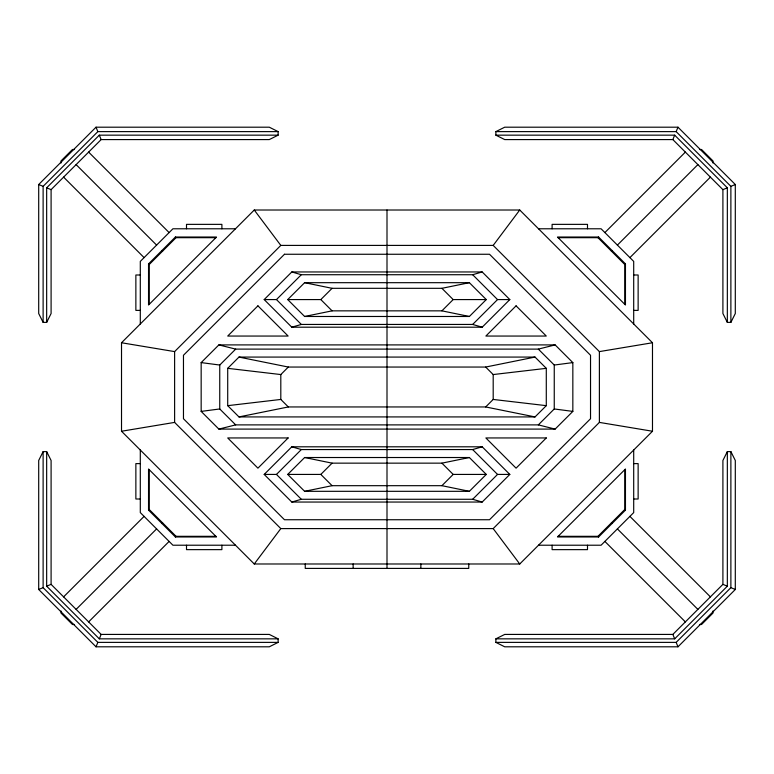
<?xml version="1.0" encoding="UTF-8"?>
<svg xmlns="http://www.w3.org/2000/svg" width="774" height="774" viewBox="0 0 774 774"><rect width="100%" height="100%" fill="white"/><g stroke="black" fill="none" stroke-linecap="round" stroke-linejoin="round"><path stroke-width="1.16" d="M96.015 646.803L97.853 642.381L278.137 642.381L278.137 638.84L269.284 634.419L101.152 634.419L51.094 584.36L51.094 460.472L46.663 451.619L43.121 451.619L38.7 460.472L38.7 589.488L96.015 646.803L269.284 646.803L278.137 642.381M46.663 451.619L46.663 586.189L99.314 638.84L101.152 634.419M672.848 139.581L674.686 135.16L727.337 187.811L727.337 322.381L730.879 322.381L735.3 313.528L735.3 184.512L677.985 127.197L504.716 127.197L495.863 131.619L495.863 135.16L504.716 139.581L672.848 139.581L722.906 189.64L722.906 313.528L727.337 322.381M495.863 131.619L676.147 131.619L677.985 127.197M46.663 322.381L51.094 313.528L51.094 189.64L101.152 139.581L269.284 139.581L278.137 135.16L278.137 131.619L269.284 127.197L96.015 127.197L38.7 184.512L38.7 313.528L43.121 322.381L46.663 322.381L46.663 187.811L99.314 135.16L278.137 135.16M727.337 451.619L722.906 460.472L722.906 584.36L672.848 634.419L504.716 634.419L495.863 638.84L495.863 642.381L504.716 646.803L677.985 646.803L735.3 589.488L735.3 460.472L730.879 451.619L727.337 451.619L727.337 586.189L674.686 638.84L495.863 638.84M254.259 563.985L519.741 563.985L652.482 431.244L652.482 342.756L519.741 210.015L254.259 210.015L121.518 342.756L121.518 431.244L254.259 563.985L280.807 528.594L493.193 528.594L599.386 422.401L599.386 351.599L493.193 245.406L280.807 245.406L174.614 351.599L174.614 422.401L280.807 528.594M493.193 245.406L519.741 210.015M43.121 322.381L43.121 186.34L97.853 131.619L278.137 131.619M148.54 263.895L175.398 237.028L216.517 237.028L148.54 305.004L148.54 263.895L149.179 264.544L149.179 304.443M149.179 264.544L176.046 237.676L215.946 237.676M201.163 362.6L218.868 344.904L555.132 344.904L572.837 362.6L572.837 411.4L555.132 429.096L218.868 429.096L201.163 411.4L201.163 362.6L219.748 365.038L235.673 349.113L538.327 349.113L555.132 344.904M264.186 299.577L291.808 271.955L482.192 271.955L509.814 299.577L482.192 327.199L291.808 327.199L264.186 299.577L276.463 299.577L301.328 324.441L472.672 324.441L482.192 327.199M276.463 299.577L301.328 274.722L472.672 274.722L482.192 271.955M287.725 299.577L304.627 282.684L469.373 282.684L486.275 299.577L469.373 316.479L304.627 316.479L287.725 299.577L320.823 299.577L332.085 310.848L441.915 310.848L469.373 316.479M227.711 368.337L238.972 357.075L535.028 357.075L546.289 368.337L546.289 405.663L535.028 416.925L238.972 416.925L227.711 405.663L227.711 368.337L280.807 374.558L288.315 367.05L485.685 367.05L535.028 357.075M320.823 299.577L332.085 288.315L441.915 288.315L469.373 282.684M148.54 510.105L148.54 468.996L216.517 536.972L175.398 536.972L148.54 510.105L149.179 509.456L149.179 469.557M63.603 596.87L144.09 516.384M76.123 609.39L156.6 528.903M161.969 523.534L162.617 522.895M88.633 621.899L169.119 541.423M175.398 536.972L176.046 536.324L215.946 536.324M264.186 474.423L291.808 446.801L482.192 446.801L509.814 474.423L482.192 502.045L291.808 502.045L264.186 474.423L276.463 474.423L301.328 499.278L472.672 499.278L482.192 502.045M276.463 474.423L301.328 449.559L472.672 449.559L482.192 446.801M441.915 310.848L453.177 299.577L486.275 299.577M287.725 474.423L304.627 457.521L469.373 457.521L486.275 474.423L469.373 491.316L304.627 491.316L287.725 474.423L320.823 474.423L332.085 485.685L441.915 485.685L469.373 491.316M320.823 474.423L332.085 463.152L441.915 463.152L469.373 457.521M472.672 324.441L497.537 299.577L509.814 299.577M558.054 237.676L597.954 237.676L598.602 237.028L625.46 263.895L625.46 305.004L557.483 237.028L598.602 237.028M604.881 232.577L685.367 152.101M611.383 251.105L612.031 250.466M617.4 245.097L697.877 164.61M629.91 257.616L710.397 177.13M624.821 304.443L624.821 264.544L625.46 263.895M238.972 416.925L288.315 406.95L485.685 406.95L493.193 399.442L493.193 374.558L485.685 367.05M441.915 485.685L453.177 474.423L486.275 474.423M218.868 429.096L235.673 424.887L538.327 424.887L554.252 408.962L554.252 365.038L538.327 349.113M472.672 499.278L497.537 474.423L509.814 474.423M558.054 536.324L597.954 536.324L624.821 509.456L624.821 469.557M598.602 536.972L625.46 510.105L625.46 468.996L557.483 536.972L598.602 536.972L597.954 536.324M495.863 642.381L676.147 642.381L730.879 587.659L730.879 451.619M722.906 189.64L727.337 187.811M730.879 322.381L730.879 186.34L735.3 184.512M38.7 589.488L43.121 587.659L43.121 451.619M46.663 586.189L51.094 584.36M291.808 327.199L301.328 324.441M291.808 502.045L301.328 499.278M304.627 316.479L332.085 310.848M304.627 491.316L332.085 485.685M121.518 431.244L174.614 422.401M599.386 351.599L652.482 342.756M201.163 411.4L219.748 408.962L235.673 424.887M554.252 365.038L572.837 362.6M227.711 405.663L280.807 399.442L288.315 406.95M493.193 374.558L546.289 368.337M495.863 135.16L674.686 135.16M74.536 149.508L72.456 149.508L61.011 160.944L61.011 163.033M699.464 149.508L701.544 149.508L712.989 160.944L712.989 163.033M235.49 228.785L172.912 228.785L140.297 261.409L140.297 323.977M538.511 228.785L601.088 228.785L633.703 261.409L633.703 323.977M140.297 274.993L135.866 274.993L135.866 310.393L140.297 310.393M633.703 274.993L638.134 274.993L638.134 310.393L633.703 310.393M140.297 463.607L135.866 463.607L135.866 499.007L140.297 499.007M633.703 463.607L638.134 463.607L638.134 499.007L633.703 499.007M235.49 545.215L172.912 545.215L140.297 512.591L140.297 450.023M538.511 545.215L601.088 545.215L633.703 512.591L633.703 450.023M74.536 624.492L72.456 624.492L61.011 613.056L61.011 610.967M699.464 624.492L701.544 624.492L712.989 613.056L712.989 610.967M99.314 638.84L278.137 638.84M493.193 399.442L546.289 405.663M554.252 408.962L572.837 411.4M121.518 342.756L174.614 351.599M599.386 422.401L652.482 431.244M238.972 357.075L288.315 367.05M485.685 406.95L535.028 416.925M304.627 282.684L332.085 288.315M304.627 457.521L332.085 463.152M218.868 344.904L235.673 349.113M538.327 424.887L555.132 429.096M291.808 271.955L301.328 274.722M291.808 446.801L301.328 449.559M38.7 184.512L43.121 186.34M46.663 187.811L51.094 189.64M722.906 584.36L727.337 586.189M730.879 587.659L735.3 589.488M676.147 131.619L730.879 186.34M597.954 237.676L624.821 264.544M472.672 274.722L497.537 299.577M441.915 288.315L453.177 299.577M624.821 509.456L625.46 510.105M629.91 516.384L710.397 596.87M611.383 522.895L612.031 523.534M617.4 528.903L697.877 609.39M604.881 541.423L685.367 621.899M472.672 449.559L497.537 474.423M441.915 463.152L453.177 474.423M175.398 237.028L176.046 237.676M88.633 152.101L169.119 232.577M76.123 164.61L156.6 245.097M161.969 250.466L162.617 251.105M63.603 177.13L144.09 257.616M149.179 509.456L176.046 536.324M43.121 587.659L97.853 642.381M254.259 210.015L280.807 245.406M493.193 528.594L519.741 563.985M672.848 634.419L674.686 638.84M676.147 642.381L677.985 646.803M96.015 127.197L97.853 131.619M99.314 135.16L101.152 139.581M587.495 228.785L587.495 224.363L552.104 224.363L552.104 228.785M587.495 545.215L587.495 549.637L552.104 549.637L552.104 545.215M468.754 563.985L468.754 568.406L305.246 568.406L305.246 563.985M420.863 563.985L420.863 568.406M387 210.015L387 568.406M353.137 563.985L353.137 568.406M280.807 374.558L280.807 399.442M221.896 228.785L221.896 224.363L186.505 224.363L186.505 228.785M221.896 545.215L221.896 549.637L186.505 549.637L186.505 545.215M219.748 365.038L219.748 408.962M284.474 254.259L183.467 355.266L183.467 418.734L284.474 519.741L489.526 519.741L590.533 418.734L590.533 355.266L489.526 254.259L284.474 254.259M257.926 305.836L227.711 336.051L288.141 336.051L257.926 305.836M288.141 437.949L257.926 468.164L227.711 437.949L288.141 437.949M516.074 305.836L485.859 336.051L546.289 336.051L516.074 305.836M546.289 437.949L516.074 468.164L485.859 437.949L546.289 437.949"/></g></svg>
